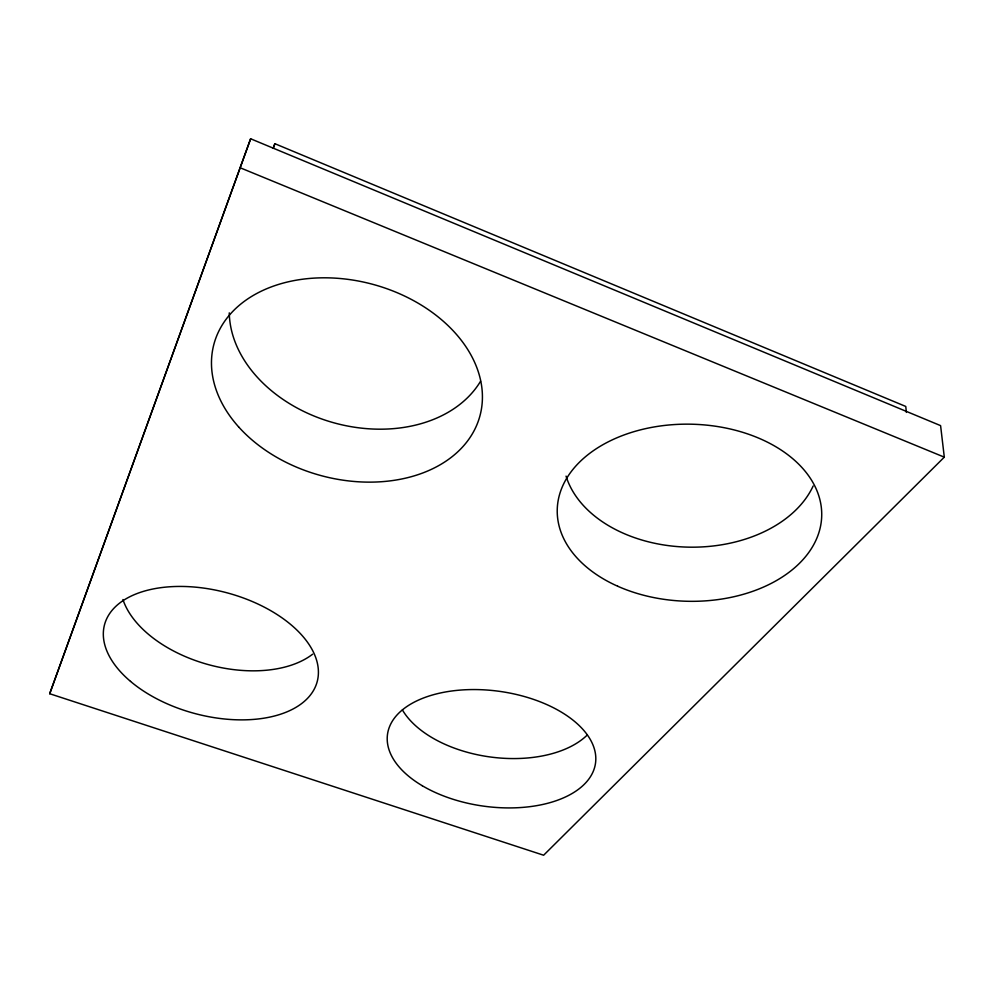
<?xml version="1.0" encoding="UTF-8"?>
<svg xmlns="http://www.w3.org/2000/svg" width="994" height="994" viewBox="0 0 994 994"><rect width="100%" height="100%" fill="white"/><g stroke="black" fill="none" stroke-linecap="round" stroke-linejoin="round"><path stroke-width="1.49" d="M273.35 148.069L274.866 143.695L905.782 406.459L906.354 412.411M49.7 693.725L250.637 138.775L940.597 425.631L944.3 457.153L543.631 855.225L49.7 693.725L250.637 138.775M273.226 148.044L274.866 143.695M240.039 167.713L944.3 457.153M813.142 486.016A128.077 89.174 0.6 0 1 684.841 547.035A128.077 89.174 0.6 0 1 566.046 476.126M312.638 654.189A107.128 63.566 15.3 0 1 206.106 663.98A107.128 63.566 15.3 0 1 122.933 599.531M586.945 735.311A102.307 59.093 7.8 0 1 489.905 756.931A102.307 59.093 7.8 0 1 402.396 709.915M480.537 381.286A133.171 99.437 15.6 0 1 334.618 423.009A133.171 99.437 15.6 0 1 229.266 312.861M238.572 426.824A137.756 99.077 15.1 0 0 471.541 435.173A137.756 99.077 15.1 0 0 330.729 277.922A137.756 99.077 15.1 0 0 238.572 426.824M130.525 681.387A110.073 62.46 15 0 0 312.961 691.377A110.073 62.46 15 0 0 189.146 586.684A110.073 62.46 15 0 0 130.525 681.387M617.709 586.236A132.264 88.553 1.3 0 0 821.566 518.781A132.264 88.553 1.3 0 0 629.177 433.16A132.264 88.553 1.3 0 0 617.709 586.236M422.239 785.707A105.004 57.95 7.9 0 0 593.666 770.325A105.004 57.95 7.9 0 0 458.545 690.234A105.004 57.95 7.9 0 0 422.239 785.707"/></g></svg>
